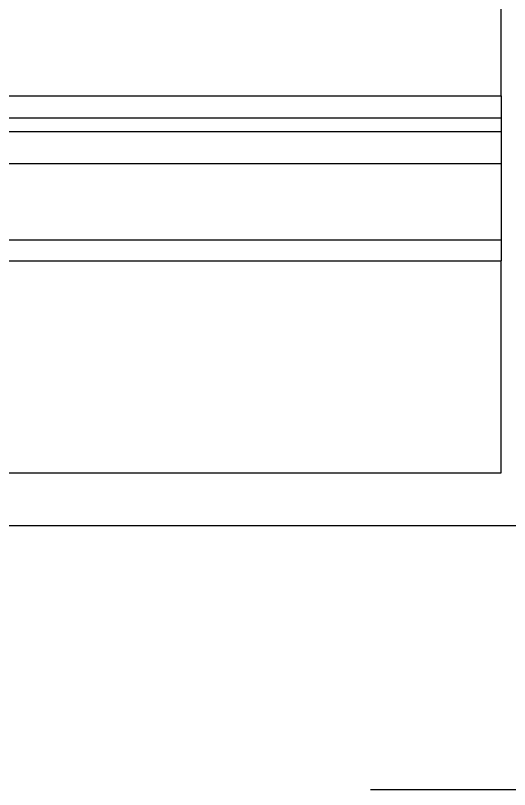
# Model space of a CAD drawing. Extents: x -24961 to 905641, y -154323 to 635957.
# Drawn here: x 393060 to 393992, y -139708 to -138247 of the extents above; entities that cross this region are included whole.
import ezdxf

# ---------------------------------------------------------------- set-up
doc = ezdxf.new("R2010")
doc.units = 0
doc.header["$LTSCALE"] = 1000
doc.header["$MEASUREMENT"] = 0
doc.layers.add('DOTE', color=1, linetype='Continuous')

msp = doc.modelspace()

# ---------------------------------------------------------------- linework, layer by layer
for p, q in [((393976.4, -138398.2), (393976.4, -138166.2)), ((392699.2, -138398.2), (393976.4, -138398.2)), ((393976.4, -138398.2), (393976.4, -138439.6)), ((392699.2, -138439.6), (393976.4, -138439.6)), ((393976.4, -138439.6), (393976.4, -138465.5)), ((392739.2, -138465.5), (393976.4, -138465.5)), ((393976.4, -138465.5), (393976.4, -138525.8)), ((392739.2, -138525.8), (393976.4, -138525.8)), ((393976.4, -138525.8), (393976.4, -138669.9)), ((392739.2, -138670), (393976.4, -138669.9)), ((393976.4, -138669.9), (393976.4, -138709.8)), ((392770.8, -138709.8), (393976.4, -138709.8)), ((393976.4, -139109.8), (393976.4, -138709.8)), ((392770.8, -139109.8), (393976.4, -139109.8)), ((394076.4, -139209.8), (392870.8, -139209.8))]:
    msp.add_line(p, q)
at = {"layer": 'DOTE'}
msp.add_line((393730.1, -139707.9), (442830.8, -139707.9), dxfattribs=at)

doc.saveas('drawing.dxf')
